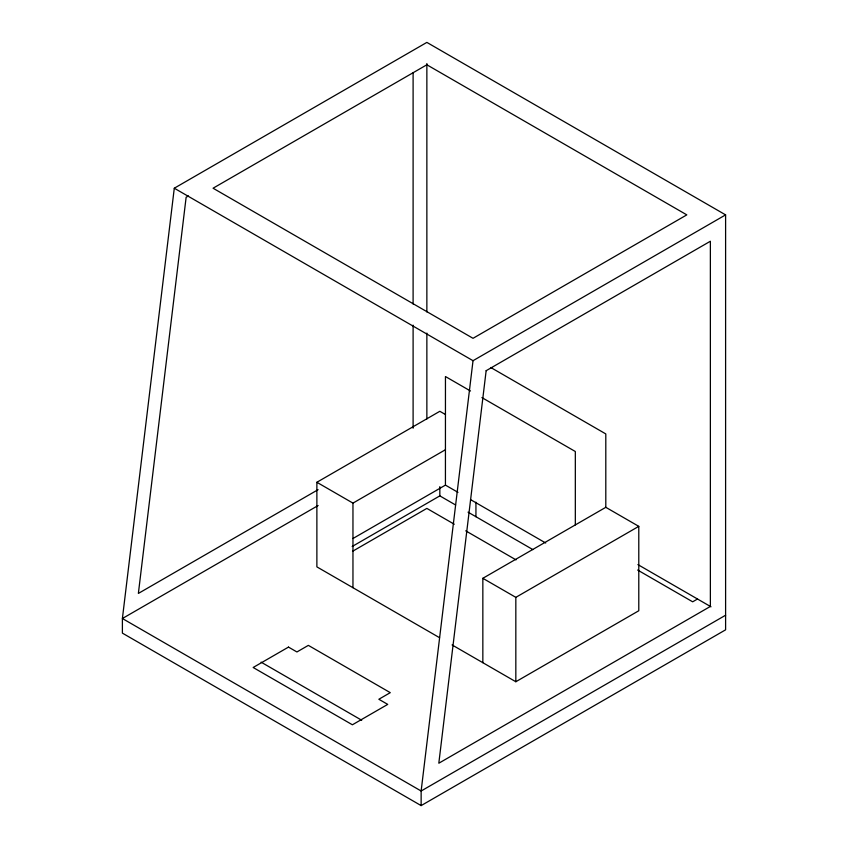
<?xml version="1.0" encoding="UTF-8"?>
<svg xmlns="http://www.w3.org/2000/svg" width="848" height="848" viewBox="0 0 848 848"><rect width="100%" height="100%" fill="white"/><g stroke="black" fill="none" stroke-linecap="round" stroke-linejoin="round"><path stroke-width="1.27" d="M174.285 188.214L122.398 618.521L122.398 633.127L421.138 805.6L725.602 629.82L725.602 214.873L426.862 42.4L174.285 188.214L473.025 360.697L725.602 214.873M473.025 360.697L421.138 791.004L421.138 805.6M188.436 195.941L186.136 197.255L138.372 593.43L318.095 489.667M439.55 637.696L316.876 566.877L316.876 482.279L439.836 411.291L445.476 414.545M318.127 505.525L122.398 618.521L421.138 791.004L725.602 615.224M316.876 482.279L352.959 503.118L445.433 449.726M352.959 538.512L445.433 485.12L445.454 376.544L470.513 391.013M352.174 546.494L439.836 495.879L455.63 505.005M352.556 551.295L426.862 508.397L454.295 524.234M482.841 662.691L482.841 578.304L605.801 507.316L638.788 526.354L638.788 610.751L515.828 681.739L452.079 644.936M482.841 578.304L515.828 597.352L638.788 526.354M697.512 599.017L692.668 601.815L637.622 570.036M490.748 367.491L605.801 433.922L605.801 507.316M481.908 397.585L575.326 451.518L575.326 524.912M637.887 564.588L710.995 606.797M445.454 485.13L457.984 492.359M470.513 499.599L545.709 543.006M468.043 512.16L532.894 549.61M465.722 530.837L516.019 559.871M261.11 662.161L361.704 720.238M515.828 597.352L515.828 681.739M475.94 502.186L475.94 516.729M439.836 486.635L439.836 495.879M426.862 63.536L426.862 311.947M426.862 333.084L426.862 418.965M413.103 72.833L413.103 304.019M413.103 325.155L413.103 428.208M352.959 503.118L352.959 587.706M486.148 370.703L438.819 763.221L710.37 606.437L710.37 241.245L486.148 370.703M426.862 64.787L213.071 188.214L473.025 338.31L686.816 214.873L426.862 64.787M288.49 647.098L253.16 667.493L352.397 724.786L387.727 704.391L378.844 699.261L390.271 692.657L308.354 645.37L296.927 651.964L288.49 647.098"/></g></svg>
